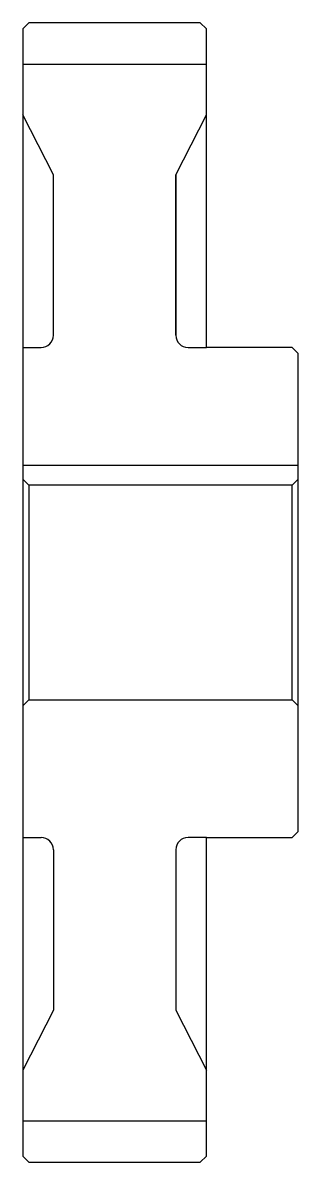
# Model space of a CAD drawing. Header units: metres. Extents: x 257 to 680, y 165 to 351.
# Drawn here: x 256.8 to 301.8, y 165.4 to 351.4 of the extents above; entities outside this region: 2.
import ezdxf

# ---------------------------------------------------------------- set-up
doc = ezdxf.new("R2010")
doc.units = ezdxf.units.M

msp = doc.modelspace()

# ---------------------------------------------------------------- linework, layer by layer
at = {"color": 4}
for p, q in [((256.756775, 344.695953), (286.756775, 344.695953)), ((281.756775, 326.632904), (281.756775, 300.445953)), ((256.756775, 298.445953), (259.756775, 298.445953)), ((283.756775, 298.445953), (286.756775, 298.445953)), ((256.756775, 279.245941), (301.756775, 279.245941)), ((301.756775, 276.945953), (300.756775, 275.945953)), ((256.756775, 239.945953), (257.756775, 240.945953)), ((301.756775, 239.945953), (300.756775, 240.945953)), ((256.756775, 218.445953), (259.756775, 218.445953)), ((286.756775, 218.445953), (283.756775, 218.445953)), ((281.756775, 216.445953), (281.756775, 190.259003)), ((256.756775, 172.195953), (286.756775, 172.195953))]:
    msp.add_line(p, q, dxfattribs=at)
for points in [[(286.756775, 350.445953), (285.756775, 351.445953), (257.756775, 351.445953), (256.756775, 350.445953), (256.756775, 239.945953)], [(256.756775, 239.945953), (256.756775, 166.445953), (257.756775, 165.445953), (285.756775, 165.445953), (286.756775, 166.445953), (286.756775, 218.445953), (300.756775, 218.445953), (301.756775, 219.445953), (301.756775, 297.445953), (300.756775, 298.445953), (286.756775, 298.445953), (286.756775, 350.445953)], [(261.756775, 300.445953), (261.756775, 326.632904), (256.756775, 336.445953)], [(281.756775, 300.445953), (281.756775, 326.632904), (286.756775, 336.445953)], [(667.702759, 275.216461), (667.702759, 279.245941), (657.702759, 279.245941), (657.702759, 275.216461)], [(256.756775, 276.945953), (257.756775, 275.945953), (257.756775, 240.945953), (300.756775, 240.945953), (300.756775, 275.945953), (257.756775, 275.945953)], [(261.756775, 216.445953), (261.756775, 190.259003), (256.756775, 180.445953)], [(281.756775, 216.445953), (281.756775, 190.259003), (286.756775, 180.445953)]]:
    msp.add_lwpolyline(points, dxfattribs=at)
for centre, radius, start, end in [((259.756775, 300.445953), 2, 270, 0), ((283.756775, 300.445953), 2, 180, 270), ((662.702759, 258.445953), 17.5, 106.60154993, 73.39845007), ((259.756775, 216.445953), 2, 0, 90), ((283.756775, 216.445953), 2, 90, 180)]:
    msp.add_arc(centre, radius, start, end, dxfattribs=at)

doc.saveas('drawing.dxf')
